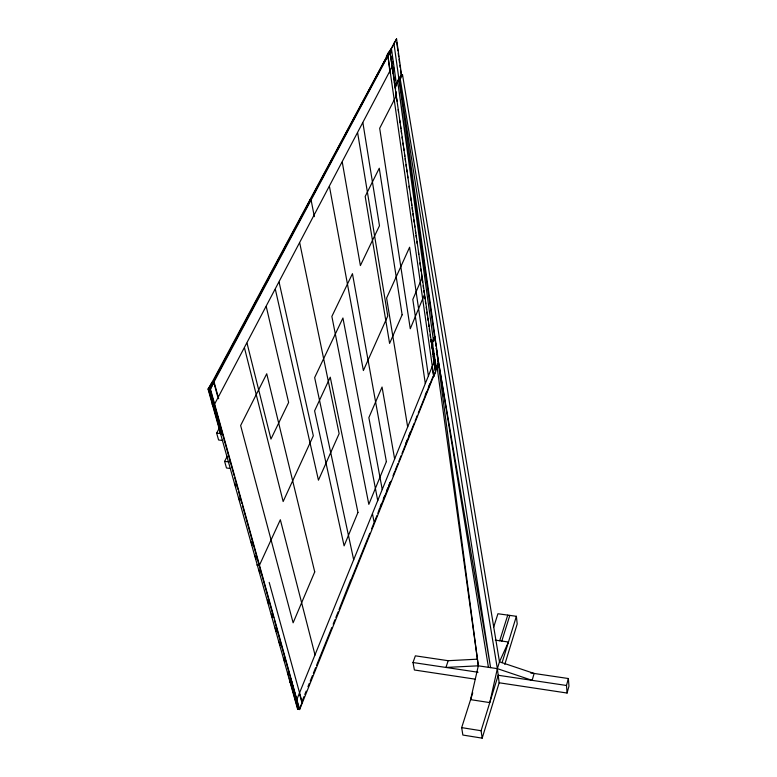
<?xml version="1.0" encoding="UTF-8"?>
<svg xmlns="http://www.w3.org/2000/svg" width="777" height="777" viewBox="0 0 777 777"><rect width="100%" height="100%" fill="white"/><g stroke="black" fill="none" stroke-linecap="round" stroke-linejoin="round"><path stroke-width="1.17" d="M395.862 95.124L395.94 91.472M436.344 348.31L478.321 665.821L470.58 699.64L489.772 702.602L497.358 668.647L499.475 661.81L508.449 642.016L495.299 640.131M391.016 49.233L391.521 49.262L396.581 85.179L396.085 85.159L401.486 74.699L402.515 74.738L400.262 79.128L497.358 668.647L499.155 682.779L567.084 693.035L568.958 686.101L568.375 678.535L530.642 672.94M567.084 693.035L566.491 685.479L568.375 678.535M472.746 692.841L461.674 727.622L462.859 735.042L482.177 738.15L499.155 682.779M504.797 664.403L517.21 623.921L516.375 616.307L497.931 613.752L493.686 627.097M482.177 738.15L481.099 730.73L498.203 675.262L566.491 685.479M502.078 662.694L516.375 616.307M501.806 641.064L509.819 615.394M499.708 640.763L507.74 615.112M476.903 659.207L448.193 660.703L445.93 667.443L478.321 665.821L497.358 668.647L532.138 680.341L534.139 673.455L499.475 661.81L402.515 74.738M294.784 698.96L294.862 699.64M475.514 679.215L414.394 669.997L412.995 662.519L415.365 655.837L448.193 660.703M290.676 678.719L296.678 699.931L434.217 361.626L431.575 343.327M257.206 564.665L257.051 565.326L257.945 564.772M258.964 564.908L259.265 565.627L280.342 519.745L315.044 655.05M299.747 708.371L301.544 703.933M432.721 345.075L432.381 342.686L436.509 368.968L299.64 709.527L297.63 709.207L208.042 389.044L212.15 382.167M432.119 366.919L433.77 376.486L435.635 371.872L390.054 52.01M380.176 506.779L381.517 503.457M383.304 499.019L384.654 495.687M386.441 491.249L387.781 487.917M388.675 485.703L390.025 482.371M405.769 443.337L407.129 439.976M408.935 435.489L410.285 432.129M425.204 395.153L426.563 391.793M428.37 387.305L429.72 383.945M436.218 367.851L438.325 362.616L437.121 354.234M301.806 701.942L303.953 696.61M304.817 694.483L306.167 691.132M307.964 686.664L309.314 683.323M310.217 681.089L312.471 675.504M313.364 673.27L315.617 667.696M316.521 665.462L331.818 627.505M333.168 624.164L334.965 619.696M335.868 617.462L338.121 611.878M339.015 609.654L350.854 579.467M351.622 578.389L367.589 538.801M368.036 537.684L369.833 533.236M371.62 528.787L373.863 523.232M374.747 521.037L376.962 515.539M377.855 513.344L379.73 507.896M380.477 506.818L390.773 481.293M392.997 475.777L394.774 471.367M395.221 470.26L397.931 463.539M398.834 461.295L401.097 455.691M402 453.447L414.199 423.193M415.103 420.959L417.356 415.355M418.259 413.111L433.148 376.194M291.802 681.701L290.88 683.935L292.249 684.148M432.381 342.686L434.965 336.412L431.662 342.628M432.818 342.735L431.633 345.6L431.973 347.989M222.358 433.547L222.173 434.217L214.219 404.817L392.385 66.278L395.619 89.19M212.238 403.923L212.296 404.613M289.734 678.574L290.044 682.391M230.05 468.434L226.486 468.007L224.621 461.402L227.224 456.235M222.309 431.39L220.668 433.896L219.26 429.506M395.143 87.966L396.581 85.179M395.755 85.14L401.155 74.679L400.495 69.901M222.814 440.481L218.59 440.005L216.657 433.158L219.328 427.991M219.473 426.427L209.062 389.151L396.561 38.86L209.469 389.19L219.872 426.466M391.521 49.262L210.091 389.258L220.153 425.369M299.64 709.527L210.499 389.296L213.772 382.342M433.77 376.486L388.024 56.468L390.384 52.03M430.846 340.015L431.449 342.463M393.9 43.201L438.616 362.636L490.588 667.637L399.223 79.079M390.685 49.223L208.45 389.083L221.154 434.518M388.704 51.962L386.334 56.391M388.024 56.468L390.093 73.242M398.892 79.069L400.262 79.128M309.615 199.883L310.169 199.922M310.538 199.951L311.091 199.98L314.345 216.657M424.485 294.493L410.275 328.749L379.681 128.292L396.552 95.348L396.202 94.716M436.509 368.968L438.616 362.636L488.442 667.326M208.042 389.044L210.499 389.296M218.871 426.359L220.474 426.534L234.11 475.495M216.657 433.158L219.842 433.517M224.621 461.402L229.4 461.956M412.995 662.519L478.059 672.251M461.674 727.622L481.099 730.73M422.406 277.166L412.81 299.456L425.31 383.537M291.734 684.071L298.805 709.391M291.394 684.013L298.465 709.343M234.839 483.469L235.82 486.965M238.753 497.455L239.724 500.951M251.126 541.744L252.107 545.24M255.041 555.73L256.022 559.226M258.955 569.716L259.926 573.212M267.424 600.019L268.405 603.515M271.328 614.005L272.309 617.501M275.243 627.991L276.223 631.487M279.157 641.977L280.128 645.473M283.712 658.294L284.693 661.79M287.626 672.28L288.607 675.776M289.258 678.107L297.96 709.255M234.761 477.826L238.015 489.481M238.665 491.812L241.909 503.467M242.56 505.798L273.737 617.705M274.388 620.036L299.3 709.479M214.093 383.508L217.628 396.319M299.446 693.599L301.67 701.67M214.18 382.381L218.687 398.756M269.192 582.4L302.321 702.874M244.512 348.038L283.149 501.534L313.325 435.8L279.118 282.255M247.047 343.22L270.959 439.063L288.626 402.476L266.278 306.672M275.369 289.384L318.444 480.176L339.131 433.653L299.757 243.016M353.7 559.877L314.656 377.603L342.929 317.997L377.739 500.679M372.465 513.801L374.32 523.29M382.255 489.549L368.861 417.618L382.051 387.033L394.648 459.042M329.467 186.538L363.383 370.542L387.772 315.977L357.663 132.935M342.278 162.179L360.392 265.569L379.477 225.748L362.927 122.921M407.672 426.981L386.596 298.077L409.605 247.232L428.409 375.913M435.217 341.074L397.513 80.196L433.517 341.142M435.567 343.463L435.907 345.862M436.256 348.251L436.771 351.845M390.394 54.409L392.259 67.589M392.764 71.183L393.104 73.582M394.298 81.974L394.638 84.372M395.823 92.754L396.328 96.348M396.668 98.747L397.008 101.146M398.203 109.538L398.533 111.927M399.728 120.318L400.068 122.717M400.573 126.311L400.913 128.71M401.253 131.099L401.592 133.498M402.097 137.092L402.437 139.491M402.952 143.085L403.292 145.484M403.632 147.883L403.972 150.272M404.477 153.875L404.817 156.264M405.157 158.663L405.497 161.062M406.002 164.656L406.342 167.055M406.682 169.454L407.022 171.843M407.536 175.437L407.876 177.836M409.061 186.227L409.401 188.626M410.586 197.008L411.101 200.602M411.441 203.001L411.771 205.4M412.111 207.799L412.626 211.393M412.966 213.792L413.306 216.181M413.811 219.774L414.151 222.173M414.491 224.572L414.831 226.971M415.336 230.565L415.676 232.964M416.016 235.353L416.355 237.752M416.87 241.346L417.21 243.745M418.395 252.137L418.735 254.526M419.92 262.917L420.26 265.316M420.775 268.91L421.115 271.309M421.455 273.698L421.96 277.302M422.299 279.691L422.639 282.09M423.144 285.683L423.484 288.082M423.824 290.481L424.164 292.88M424.679 296.474L425.009 298.863M425.349 301.262L425.689 303.661M426.204 307.255L426.544 309.654M426.884 312.053L427.389 315.647M427.729 318.046L428.069 320.435M428.574 324.028L428.914 326.427M429.254 328.826L429.594 331.225M430.108 334.819L430.448 337.218M430.788 339.607L431.128 342.006M432.478 351.563L432.818 353.953M433.148 356.332L433.663 359.916M433.993 362.296L435.178 370.648M391.19 50.437L391.521 52.826M392.035 56.42L392.366 58.819M392.706 61.208L393.045 63.607M393.55 67.201L393.89 69.59M395.066 77.972L395.406 80.371M433.226 348.65L433.556 351.039M433.896 353.418L434.401 357.002M434.731 359.382L435.237 362.966M435.576 365.345L435.907 367.735M434.683 336.383L436.004 345.92M436.995 366.394L478.321 665.821M396.561 38.86L401.486 74.699M396.717 42.434L397.873 50.796M398.193 53.186L398.688 56.77M399.019 59.149L399.514 62.733M399.844 65.122L400.174 67.512M386.373 461.606L368.832 504.351L331.866 316.433L352.457 273.679L386.373 461.606M357.954 512.441L344.104 545.862L314.598 410.858L330.254 377.185L357.954 512.441M314.734 571.891L293.123 622.795L240.637 425.514L266.734 373.776L314.734 571.891M402.136 314.792L389.598 343.415L365.19 196.464L379.263 168.24L402.136 314.792"/></g></svg>
